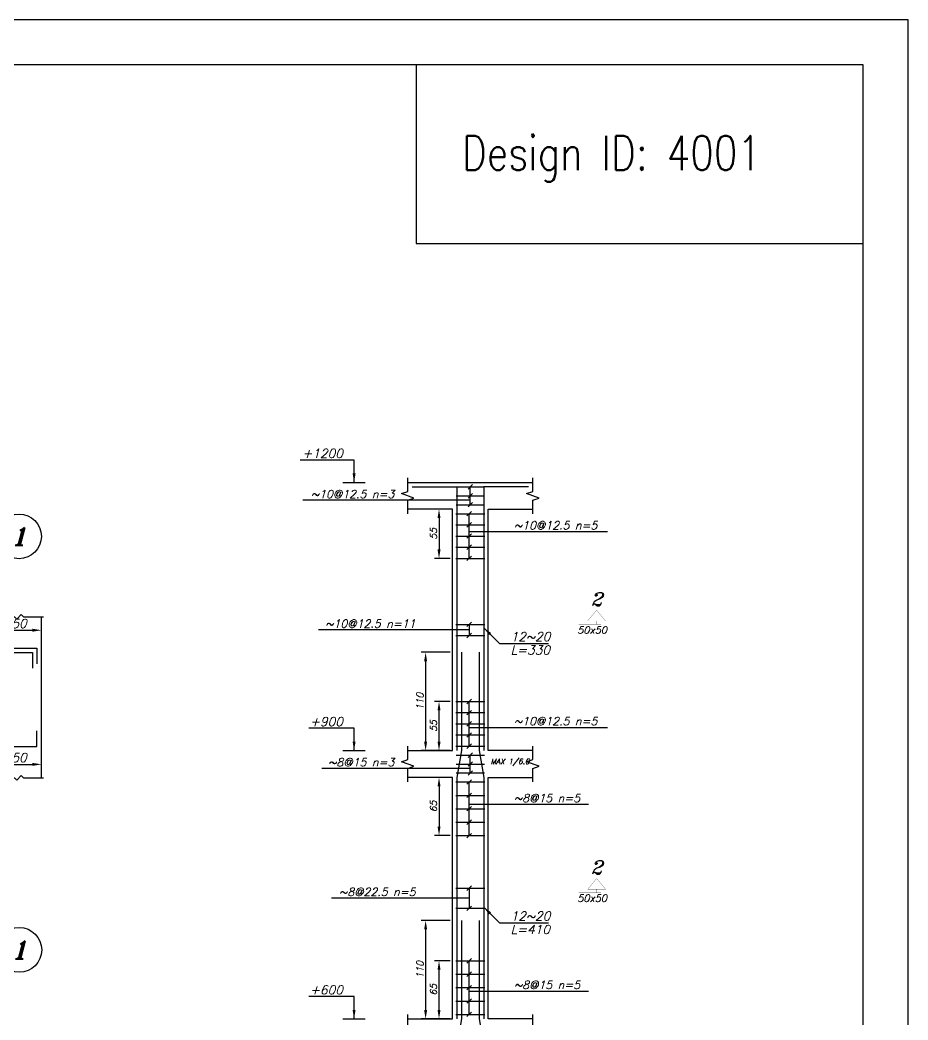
# Model space of a CAD drawing. Extents: x 0 to 308, y -92 to 22.
# Drawn here: x 206.89 to 226.76, y -1.27 to 21.1 of the extents above; entities that cross this region are included whole.
import ezdxf
from ezdxf.enums import TextEntityAlignment as Align

# ---------------------------------------------------------------- set-up
doc = ezdxf.new("R2010")
doc.units = 0
doc.header["$MEASUREMENT"] = 0
doc.header["$PDMODE"] = 33
doc.header["$PDSIZE"] = 0.3
doc.layers.add('SAZE_DRAWINGS', color=7, linetype='Continuous')
doc.styles.add('ROMANS', font='romans.shx')
doc.styles.add('SAZE_STYLE', font='romansp.shx', dxfattribs={"oblique": 15})
doc.styles.add('SAZE_STYLE1', font='romant.shx', dxfattribs={"oblique": 15})
doc.dimstyles.new('SAZE_DIM_STYLE', dxfattribs={"dimtxt": 0.2, "dimasz": 0.2, "dimexe": 0.1, "dimexo": 0.05, "dimgap": 0.05, "dimtad": 0, "dimzin": 0, "dimdsep": 46, "dimtxsty": 'SAZE_STYLE', "dimcen": 0.09, "dimclrd": 2, "dimclre": 2, "dimclrt": 3, "dimadec": 0, "dimazin": 0, "dimtfac": 1, "dimtdec": 4, "dimtix": 1, "dimtmove": 1, "dimatfit": 3, "dimfxl": 1, "dimtolj": 1, "dimtzin": 0, "dimarcsym": 0})

# ---------------------------------------------------------------- blocks, each defined once
blk = doc.blocks.new('*D29')
at = {"layer": 'Defpoints', "color": 0, "transparency": 16777216}
for p in [(216.565, 0.952), (215.965, -1.248), (216.565, -1.248)]:
    blk.add_point(p, dxfattribs=at)
at = {"layer": 'SAZE_DRAWINGS', "color": 2, "lineweight": -2, "transparency": 16777216}
for p, q in [((216.515, 0.952), (215.865, 0.952)), ((215.965, 0.752), (215.965, -1.048)), ((216.515, -1.248), (215.865, -1.248))]:
    blk.add_line(p, q, dxfattribs=at)
at = {"layer": 'SAZE_DRAWINGS', "color": 2, "transparency": 16777216}
for points in [[(215.932, 0.752), (215.999, 0.752), (215.965, 0.952)], [(215.932, -1.048), (215.999, -1.048), (215.965, -1.248)]]:
    blk.add_solid(points, dxfattribs=at)
at = {"layer": 'SAZE_DRAWINGS', "color": 3, "transparency": 16777216, "insert": (215.84, -0.148), "char_height": 0.15, "attachment_point": 5, "rotation": 90, "style": 'SAZE_STYLE'}
blk.add_mtext('\\A1;110', dxfattribs=at)
blk = doc.blocks.new('*D32')
at = {"layer": 'Defpoints', "color": 0, "transparency": 16777216}
for p in [(216.565, 6.952), (215.965, 4.752), (216.565, 4.752)]:
    blk.add_point(p, dxfattribs=at)
at = {"layer": 'SAZE_DRAWINGS', "color": 2, "lineweight": -2, "transparency": 16777216}
for p, q in [((216.515, 6.952), (215.865, 6.952)), ((215.965, 6.752), (215.965, 4.952)), ((216.515, 4.752), (215.865, 4.752))]:
    blk.add_line(p, q, dxfattribs=at)
at = {"layer": 'SAZE_DRAWINGS', "color": 2, "transparency": 16777216}
for points in [[(215.932, 6.752), (215.999, 6.752), (215.965, 6.952)], [(215.932, 4.952), (215.999, 4.952), (215.965, 4.752)]]:
    blk.add_solid(points, dxfattribs=at)
at = {"layer": 'SAZE_DRAWINGS', "color": 3, "transparency": 16777216, "insert": (215.84, 5.852), "char_height": 0.15, "attachment_point": 5, "rotation": 90, "style": 'SAZE_STYLE'}
blk.add_mtext('\\A1;110', dxfattribs=at)
blk = doc.blocks.new('*D33')
at = {"layer": 'Defpoints', "color": 0, "transparency": 16777216}
for p in [(216.265, 0.052), (216.565, 0.052), (216.565, -1.248)]:
    blk.add_point(p, dxfattribs=at)
at = {"layer": 'SAZE_DRAWINGS', "color": 2, "lineweight": -2, "transparency": 16777216}
for p, q in [((216.515, 0.052), (216.165, 0.052)), ((216.265, -1.048), (216.265, -0.148)), ((216.515, -1.248), (216.165, -1.248))]:
    blk.add_line(p, q, dxfattribs=at)
at = {"layer": 'SAZE_DRAWINGS', "color": 2, "transparency": 16777216}
for points in [[(216.232, -0.148), (216.299, -0.148), (216.265, 0.052)], [(216.232, -1.048), (216.299, -1.048), (216.265, -1.248)]]:
    blk.add_solid(points, dxfattribs=at)
at = {"layer": 'SAZE_DRAWINGS', "color": 3, "transparency": 16777216, "insert": (216.14, -0.598), "char_height": 0.15, "attachment_point": 5, "rotation": 90, "style": 'SAZE_STYLE'}
blk.add_mtext('\\A1;65', dxfattribs=at)
blk = doc.blocks.new('*D34')
at = {"layer": 'Defpoints', "color": 0, "transparency": 16777216}
for p in [(216.565, 4.152), (216.265, 2.852), (216.565, 2.852)]:
    blk.add_point(p, dxfattribs=at)
at = {"layer": 'SAZE_DRAWINGS', "color": 2, "lineweight": -2, "transparency": 16777216}
for p, q in [((216.515, 4.152), (216.165, 4.152)), ((216.265, 3.952), (216.265, 3.052)), ((216.515, 2.852), (216.165, 2.852))]:
    blk.add_line(p, q, dxfattribs=at)
at = {"layer": 'SAZE_DRAWINGS', "color": 2, "transparency": 16777216}
for points in [[(216.232, 3.952), (216.299, 3.952), (216.265, 4.152)], [(216.232, 3.052), (216.299, 3.052), (216.265, 2.852)]]:
    blk.add_solid(points, dxfattribs=at)
at = {"layer": 'SAZE_DRAWINGS', "color": 3, "transparency": 16777216, "insert": (216.14, 3.502), "char_height": 0.15, "attachment_point": 5, "rotation": 90, "style": 'SAZE_STYLE'}
blk.add_mtext('\\A1;65', dxfattribs=at)
blk = doc.blocks.new('*D35')
at = {"layer": 'Defpoints', "color": 0, "transparency": 16777216}
for p in [(216.265, 5.852), (216.565, 5.852), (216.565, 4.752)]:
    blk.add_point(p, dxfattribs=at)
at = {"layer": 'SAZE_DRAWINGS', "color": 2, "lineweight": -2, "transparency": 16777216}
for p, q in [((216.515, 5.852), (216.165, 5.852)), ((216.265, 4.952), (216.265, 5.652)), ((216.515, 4.752), (216.165, 4.752))]:
    blk.add_line(p, q, dxfattribs=at)
at = {"layer": 'SAZE_DRAWINGS', "color": 2, "transparency": 16777216}
for points in [[(216.232, 5.652), (216.299, 5.652), (216.265, 5.852)], [(216.232, 4.952), (216.299, 4.952), (216.265, 4.752)]]:
    blk.add_solid(points, dxfattribs=at)
at = {"layer": 'SAZE_DRAWINGS', "color": 3, "transparency": 16777216, "insert": (216.14, 5.302), "char_height": 0.15, "attachment_point": 5, "rotation": 90, "style": 'SAZE_STYLE'}
blk.add_mtext('\\A1;55', dxfattribs=at)
blk = doc.blocks.new('*D36')
at = {"layer": 'Defpoints', "color": 0, "transparency": 16777216}
for p in [(216.565, 10.152), (216.265, 9.052), (216.565, 9.052)]:
    blk.add_point(p, dxfattribs=at)
at = {"layer": 'SAZE_DRAWINGS', "color": 2, "lineweight": -2, "transparency": 16777216}
for p, q in [((216.515, 10.152), (216.165, 10.152)), ((216.265, 9.952), (216.265, 9.252)), ((216.515, 9.052), (216.165, 9.052))]:
    blk.add_line(p, q, dxfattribs=at)
at = {"layer": 'SAZE_DRAWINGS', "color": 2, "transparency": 16777216}
for points in [[(216.232, 9.952), (216.299, 9.952), (216.265, 10.152)], [(216.232, 9.252), (216.299, 9.252), (216.265, 9.052)]]:
    blk.add_solid(points, dxfattribs=at)
at = {"layer": 'SAZE_DRAWINGS', "color": 3, "transparency": 16777216, "insert": (216.14, 9.602), "char_height": 0.15, "attachment_point": 5, "rotation": 90, "style": 'SAZE_STYLE'}
blk.add_mtext('\\A1;55', dxfattribs=at)
blk = doc.blocks.new('*D105')
at = {"layer": 'Defpoints', "color": 0, "transparency": 16777216}
for p in [(206.37, 7.745), (207.37, 7.745), (207.37, 7.445)]:
    blk.add_point(p, dxfattribs=at)
at = {"layer": 'SAZE_DRAWINGS', "color": 2, "lineweight": -2, "transparency": 16777216}
blk.add_line((206.57, 7.445), (207.17, 7.445), dxfattribs=at)
at = {"layer": 'SAZE_DRAWINGS', "color": 2, "transparency": 16777216}
for points in [[(206.57, 7.478), (206.57, 7.412), (206.37, 7.445)], [(207.17, 7.478), (207.17, 7.412), (207.37, 7.445)]]:
    blk.add_solid(points, dxfattribs=at)
at = {"layer": 'SAZE_DRAWINGS', "color": 3, "transparency": 16777216, "insert": (206.87, 7.595), "char_height": 0.2, "attachment_point": 5, "style": 'SAZE_STYLE'}
blk.add_mtext('\\A1;50', dxfattribs=at)
blk = doc.blocks.new('*D106')
at = {"layer": 'Defpoints', "color": 0, "transparency": 16777216}
for p in [(207.37, 4.445), (206.37, 4.145), (207.37, 4.145)]:
    blk.add_point(p, dxfattribs=at)
at = {"layer": 'SAZE_DRAWINGS', "color": 2, "lineweight": -2, "transparency": 16777216}
blk.add_line((206.57, 4.445), (207.17, 4.445), dxfattribs=at)
at = {"layer": 'SAZE_DRAWINGS', "color": 2, "transparency": 16777216}
for points in [[(206.57, 4.478), (206.57, 4.412), (206.37, 4.445)], [(207.17, 4.478), (207.17, 4.412), (207.37, 4.445)]]:
    blk.add_solid(points, dxfattribs=at)
at = {"layer": 'SAZE_DRAWINGS', "color": 3, "transparency": 16777216, "insert": (206.87, 4.595), "char_height": 0.2, "attachment_point": 5, "style": 'SAZE_STYLE'}
blk.add_mtext('\\A1;50', dxfattribs=at)

msp = doc.modelspace()

# ---------------------------------------------------------------- linework, layer by layer
msp.add_lwpolyline([(225.7566, 20.0951), (215.7566, 20.0951), (215.7566, 16.0951), (225.7566, 16.0951)], close=True)
at = {"layer": 'SAZE_DRAWINGS', "color": 3}
for p, q in [((214.1153, 10.7518), (214.6153, 10.7518)), ((215.5653, 10.7518), (218.3653, 10.7518)), ((216.6453, 10.6518), (217.2853, 10.6518)), ((216.6453, 10.4518), (217.2853, 10.4518)), ((216.6453, 10.2518), (217.2853, 10.2518)), ((216.6403, 10.0518), (217.2903, 10.0518)), ((216.6403, 9.8018), (217.2903, 9.8018)), ((216.6403, 9.5518), (217.2903, 9.5518)), ((216.6403, 9.3018), (217.2903, 9.3018)), ((216.6403, 9.0518), (217.2903, 9.0518)), ((216.6403, 7.5768), (217.2903, 7.5768)), ((216.6403, 7.3268), (217.2903, 7.3268)), ((216.6403, 5.8518), (217.2903, 5.8518)), ((216.6403, 5.6018), (217.2903, 5.6018)), ((216.6403, 5.3518), (217.2903, 5.3518)), ((216.6403, 5.1018), (217.2903, 5.1018)), ((214.1153, 4.7518), (214.6153, 4.7518)), ((216.6403, 4.8518), (217.2903, 4.8518)), ((216.6453, 4.6518), (217.2853, 4.6518)), ((216.6453, 4.4518), (217.2853, 4.4518)), ((216.6453, 4.2518), (217.2853, 4.2518)), ((216.6403, 4.0518), (217.2903, 4.0518)), ((216.6403, 3.7518), (217.2903, 3.7518)), ((216.6403, 3.4518), (217.2903, 3.4518)), ((216.6403, 3.1518), (217.2903, 3.1518)), ((216.6403, 2.8518), (217.2903, 2.8518)), ((216.6403, 1.6768), (217.2903, 1.6768)), ((216.6403, 1.2268), (217.2903, 1.2268)), ((216.6403, 0.0518), (217.2903, 0.0518)), ((216.6403, -0.2482), (217.2903, -0.2482)), ((216.6403, -0.5482), (217.2903, -0.5482)), ((216.6403, -0.8482), (217.2903, -0.8482)), ((214.1153, -1.2482), (214.6153, -1.2482)), ((216.6403, -1.1482), (217.2903, -1.1482))]:
    msp.add_line(p, q, dxfattribs=at)
at = {"layer": 'SAZE_DRAWINGS', "color": 2}
for p, q in [((216.9153, 10.6018), (217.0153, 10.7018)), ((216.9653, 10.2518), (216.9653, 10.6518)), ((216.9653, 10.3518), (213.2168, 10.3518)), ((216.9153, 10.4018), (217.0153, 10.5018)), ((216.9153, 10.2018), (217.0153, 10.3018)), ((216.9903, 10.1018), (216.8903, 10.0018)), ((216.9903, 9.8518), (216.8903, 9.7518)), ((216.9403, 9.0518), (216.9403, 10.0518)), ((216.9403, 9.6518), (220.0371, 9.6518)), ((216.9903, 9.6018), (216.8903, 9.5018)), ((216.9903, 9.3518), (216.8903, 9.2518)), ((216.9903, 9.1018), (216.8903, 9.0018)), ((216.9903, 7.6268), (216.8903, 7.5268)), ((216.9403, 7.4518), (213.5718, 7.4518)), ((216.9403, 7.5768), (216.9403, 7.3268)), ((216.9903, 7.3768), (216.8903, 7.2768)), ((216.9903, 5.9018), (216.8903, 5.8018)), ((216.9403, 4.8518), (216.9403, 5.8518)), ((216.9903, 5.6518), (216.8903, 5.5518)), ((216.9903, 5.4018), (216.8903, 5.3018)), ((216.9903, 5.1518), (216.8903, 5.0518)), ((216.9403, 5.2718), (220.0371, 5.2718)), ((216.9903, 4.9018), (216.8903, 4.8018)), ((216.9153, 4.6018), (217.0153, 4.7018)), ((216.9153, 4.4018), (217.0153, 4.5018)), ((216.9653, 4.2518), (216.9653, 4.6518)), ((216.9653, 4.3518), (213.6453, 4.3518)), ((216.9153, 4.2018), (217.0153, 4.3018)), ((216.9903, 4.1018), (216.8903, 4.0018)), ((216.9403, 2.8518), (216.9403, 4.0518)), ((216.9903, 3.8018), (216.8903, 3.7018)), ((216.9903, 3.5018), (216.8903, 3.4018)), ((216.9403, 3.5518), (219.6086, 3.5518)), ((216.9903, 3.2018), (216.8903, 3.1018)), ((216.9903, 2.9018), (216.8903, 2.8018)), ((216.9903, 1.7268), (216.8903, 1.6268)), ((216.9403, 1.6768), (216.9403, 1.2268)), ((216.9403, 1.4518), (213.8632, 1.4518)), ((216.9903, 1.2768), (216.8903, 1.1768)), ((216.9903, 0.1018), (216.8903, 0.0018)), ((216.9403, -1.1482), (216.9403, 0.0518)), ((216.9903, -0.1982), (216.8903, -0.2982)), ((216.9903, -0.4982), (216.8903, -0.5982)), ((216.9403, -0.6282), (219.6086, -0.6282)), ((216.9903, -0.7982), (216.8903, -0.8982)), ((216.9903, -1.0982), (216.8903, -1.1982))]:
    msp.add_line(p, q, dxfattribs=at)
at = {"layer": 'SAZE_DRAWINGS', "color": 1}
msp.add_lwpolyline([(226.7566, 21.0951), (167.3566, 21.0951), (167.3566, -20.9049), (226.7566, -20.9049)], close=True, dxfattribs=at)
at = {"layer": 'SAZE_DRAWINGS', "color": 7}
msp.add_lwpolyline([(225.7566, 20.0951), (168.3566, 20.0951), (168.3566, -19.9049), (225.7566, -19.9049)], close=True, dxfattribs=at)
at = {"layer": 'SAZE_DRAWINGS', "color": 1}
for points in [[(215.5653, 10.0518), (215.5653, 10.3518), (215.7053, 10.4018), (215.4253, 10.5018), (215.5653, 10.5518), (215.5653, 10.8518)], [(218.3653, 10.0518), (218.3653, 10.3518), (218.5053, 10.4018), (218.2253, 10.5018), (218.3653, 10.5518), (218.3653, 10.8518)], [(215.5653, 4.0518), (215.5653, 4.3518), (215.7053, 4.4018), (215.4253, 4.5018), (215.5653, 4.5518), (215.5653, 4.8518)], [(218.3653, 4.0518), (218.3653, 4.3518), (218.5053, 4.4018), (218.2253, 4.5018), (218.3653, 4.5518), (218.3653, 4.8518)], [(215.5653, -1.9482), (215.5653, -1.6482), (215.7053, -1.5982), (215.4253, -1.4982), (215.5653, -1.4482), (215.5653, -1.1482)], [(218.3653, -1.9482), (218.3653, -1.6482), (218.5053, -1.5982), (218.2253, -1.4982), (218.3653, -1.4482), (218.3653, -1.1482)]]:
    msp.add_lwpolyline(points, dxfattribs=at)
at = {"layer": 'SAZE_DRAWINGS', "color": 6}
for points in [[(215.6653, 10.6518), (216.6653, 10.6518), (216.6653, 4.7518)], [(218.2653, 10.6518), (217.2653, 10.6518), (217.2653, 4.7518)], [(216.7653, 6.9518), (216.7653, 4.7518), (216.6653, 4.1518), (216.6653, -1.2482)], [(217.1653, 6.9518), (217.1653, 4.7518), (217.2653, 4.1518), (217.2653, -1.2482)], [(216.7653, 0.9518), (216.7653, -1.2482), (216.6653, -1.8482), (216.6653, -7.2482)], [(217.1653, 0.9518), (217.1653, -1.2482), (217.2653, -1.8482), (217.2653, -7.2482)]]:
    msp.add_lwpolyline(points, dxfattribs=at)
at = {"layer": 'SAZE_DRAWINGS', "color": 3}
for points in [[(215.5653, 4.7518), (216.5653, 4.7518), (216.5653, 10.1518), (215.5653, 10.1518)], [(218.3653, 4.7518), (217.3653, 4.7518), (217.3653, 10.1518), (218.3653, 10.1518)], [(215.5653, -1.2482), (216.5653, -1.2482), (216.5653, 4.1518), (215.5653, 4.1518)], [(218.3653, -1.2482), (217.3653, -1.2482), (217.3653, 4.1518), (218.3653, 4.1518)]]:
    msp.add_lwpolyline(points, dxfattribs=at)
at = {"layer": 'SAZE_DRAWINGS', "color": 3, "const_width": 0.005}
for points in [[(219.5903, 7.6518), (219.9903, 7.6518), (219.7903, 7.8918)], [(219.5903, 1.6518), (219.9903, 1.6518), (219.7903, 1.8918)]]:
    msp.add_lwpolyline(points, close=True, dxfattribs=at)
at = {"layer": 'SAZE_DRAWINGS', "color": 8, "elevation": 0}
for points in [[(206.3204, 7.7451), (206.7704, 7.7451), (206.8204, 7.6951), (206.9204, 7.7951), (206.9704, 7.7451), (207.4204, 7.7451)], [(206.3204, 4.1451), (206.7704, 4.1451), (206.8204, 4.0951), (206.9204, 4.1951), (206.9704, 4.1451), (207.4204, 4.1451)]]:
    msp.add_lwpolyline(points, dxfattribs=at)
at = {"layer": 'SAZE_DRAWINGS', "color": 3, "linetype": 'Continuous', "elevation": 0}
msp.add_lwpolyline([(207.3704, 4.1451), (207.3704, 7.7451)], dxfattribs=at)
at = {"layer": 'SAZE_DRAWINGS', "color": 3, "const_width": 0.005}
for points in [[(219.7903, 7.6518), (219.7903, 7.5718), (219.8903, 7.5718), (219.3903, 7.5718)], [(219.7903, 1.6518), (219.7903, 1.5718), (219.8903, 1.5718), (219.3903, 1.5718)]]:
    msp.add_lwpolyline(points, dxfattribs=at)
at = {"layer": 'SAZE_DRAWINGS', "color": 6, "linetype": 'Continuous', "elevation": 0}
for points in [[(187.6704, 7.1451), (190.0704, 7.1451), (190.2704, 7.0451), (207.2704, 7.0451), (207.2704, 6.6951)], [(202.5204, 6.9451), (207.1704, 6.9451), (207.1704, 6.5951)], [(185.9204, 4.7451), (187.8204, 4.7451), (188.0204, 4.8451), (207.2704, 4.8451), (207.2704, 5.1951)]]:
    msp.add_lwpolyline(points, dxfattribs=at)
at = {"layer": 'SAZE_DRAWINGS', "color": 2}
for centre in [(206.8704, 9.5451, 0), (206.878, 0.2951, 0)]:
    msp.add_ellipse(centre, major_axis=(0.5, 0), ratio=1, dxfattribs=at)

# ---------------------------------------------------------------- texts
at = {"layer": 'SAZE_DRAWINGS', "color": 1, "style": 'ROMANS', "width": 0.8}
msp.add_text('Design ID: 4001', height=0.771429, dxfattribs=at).set_placement((216.7796, 17.7359))
at = {"layer": 'SAZE_DRAWINGS', "color": 2, "style": 'SAZE_STYLE', "oblique": 15}
for s, p in [('~10@12.5 n=3', (215.2653, 10.4018)), ('~10@12.5 n=11', (215.7403, 7.5018)), ('~8@15 n=3', (215.2653, 4.4018)), ('~8@22.5 n=5', (215.7403, 1.5018))]:
    msp.add_text(s, height=0.18, dxfattribs=at).set_placement(p, align=Align.RIGHT)
for s, p in [('~10@12.5 n=5', (217.9403, 9.7018)), ('~10@12.5 n=5', (217.9403, 5.3218)), ('~8@15 n=5', (217.9403, 3.6018)), ('~8@15 n=5', (217.9403, -0.5782))]:
    msp.add_text(s, height=0.18, dxfattribs=at).set_placement(p)
at = {"layer": 'SAZE_DRAWINGS', "color": 3, "style": 'SAZE_STYLE1', "oblique": 15}
for p in [(206.8704, 9.5451, 0), (206.878, 0.2951, 0)]:
    msp.add_text('1', height=0.4, dxfattribs=at).set_placement(p, align=Align.MIDDLE_CENTER)
for p in [(219.7903, 7.9918), (219.7903, 1.9918)]:
    msp.add_text('2', height=0.3, dxfattribs=at).set_placement(p, align=Align.CENTER)
for p in [(219.6903, 7.5318), (219.6903, 1.5318)]:
    msp.add_text('50x50', height=0.16, dxfattribs=at).set_placement(p, align=Align.TOP_CENTER)
at = {"layer": 'SAZE_DRAWINGS', "color": 3, "style": 'SAZE_STYLE', "oblique": 15}
msp.add_text('MAX 1/6.0', height=0.12, dxfattribs=at).set_placement((217.4153, 4.4518))
at = {"layer": 'SAZE_DRAWINGS', "color": 3, "char_height": 0.2, "style": 'SAZE_STYLE'}
for s, insert, attachment_point in [('+1200', (214.1153, 11.3018), 9), ('\\A1;12~20', (217.8653, 7.2018), 7), ('+900', (214.1153, 5.3018), 9), ('\\A1;12~20', (217.8653, 0.9518), 7), ('+600', (214.1153, -0.6982), 9)]:
    msp.add_mtext(s, dxfattribs=dict(at, insert=insert, attachment_point=attachment_point))
at = {"layer": 'SAZE_DRAWINGS', "color": 2, "char_height": 0.2, "attachment_point": 1, "style": 'SAZE_STYLE'}
for s, insert in [('L=330', (217.8653, 7.1018)), ('L=410', (217.8653, 0.8518))]:
    msp.add_mtext(s, dxfattribs=dict(at, insert=insert))

# ---------------------------------------------------------------- dimensions: what is measured, and where the dimension line sits
at = {"layer": 'SAZE_DRAWINGS', "color": 3}
for base, p1, p2, picture, middle in [((216.2653, 9.0518), (216.5653, 10.1518), (216.5653, 9.0518), '*D36', (216.1403, 9.6018)), ((215.9653, 4.7518), (216.5653, 6.9518), (216.5653, 4.7518), '*D32', (215.8403, 5.8518)), ((216.2653, 5.8518), (216.5653, 4.7518), (216.5653, 5.8518), '*D35', (216.1403, 5.3018)), ((216.2653, 2.8518), (216.5653, 4.1518), (216.5653, 2.8518), '*D34', (216.1403, 3.5018)), ((215.9653, -1.2482), (216.5653, 0.9518), (216.5653, -1.2482), '*D29', (215.8403, -0.1482)), ((216.2653, 0.0518), (216.5653, -1.2482), (216.5653, 0.0518), '*D33', (216.1403, -0.5982))]:
    dim = msp.add_linear_dim(base=base, p1=p1, p2=p2, angle=90, dimstyle='SAZE_DIM_STYLE', override={"dimtxt": 0.15, "dimasz": 0.2, "dimgap": 0.05, "dimtad": 1, "dimtoh": 1, "dimdec": 1, "dimlfac": 50, "dimrnd": 1, "dimzin": 8, "dimclrd": 2, "dimclre": 2, "dimclrt": 3}, dxfattribs=at)
    dim.commit()
    dim.dimension.update_dxf_attribs({"geometry": picture, "text_midpoint": middle})
at = {"layer": 'SAZE_DRAWINGS', "color": 2}
for base, p1, p2, picture, middle in [((207.3704, 7.4451, 0), (206.3704, 7.7451, 0), (207.3704, 7.7451, 0), '*D105', (206.8704, 7.5951, 0)), ((207.3704, 4.4451, 0), (206.3704, 4.1451, 0), (207.3704, 4.1451, 0), '*D106', (206.8704, 4.5951, 0))]:
    dim = msp.add_linear_dim(base=base, p1=p1, p2=p2, dimstyle='SAZE_DIM_STYLE', override={"dimtxt": 0.2, "dimasz": 0.2, "dimgap": 0.05, "dimtad": 1, "dimdec": 1, "dimlfac": 50, "dimrnd": 1, "dimzin": 8, "dimse1": 1, "dimse2": 1, "dimclrd": 2, "dimclre": 2, "dimclrt": 3}, dxfattribs=at)
    dim.commit()
    dim.dimension.update_dxf_attribs({"geometry": picture, "text_midpoint": middle})

# ---------------------------------------------------------------- leaders
at = {"layer": 'SAZE_DRAWINGS', "color": 3, "annotation_type": 0, "has_hookline": 1}
for points, hookline_direction, text_width in [([(214.3653, 10.7518), (214.3653, 11.2518), (214.1653, 11.2518)], 1, 0.9537), ([(217.2653, 7.5018), (217.6153, 7.1518), (217.8153, 7.1518)], 0, 0.8476), ([(214.3653, 4.7518), (214.3653, 5.2518), (214.1653, 5.2518)], 1, 0.7633), ([(217.2653, 1.2518), (217.6153, 0.9018), (217.8153, 0.9018)], 0, 0.8476), ([(214.3653, -1.2482), (214.3653, -0.7482), (214.1653, -0.7482)], 1, 0.7633)]:
    msp.add_leader(points, dimstyle='SAZE_DIM_STYLE', override={"dimasz": 0.2, "dimgap": 0.05, "dimtad": 1, "dimtoh": 1, "dimrnd": 0.05, "dimclrd": 2}, dxfattribs=dict(at, hookline_direction=hookline_direction, text_width=text_width))

doc.saveas('drawing.dxf')
